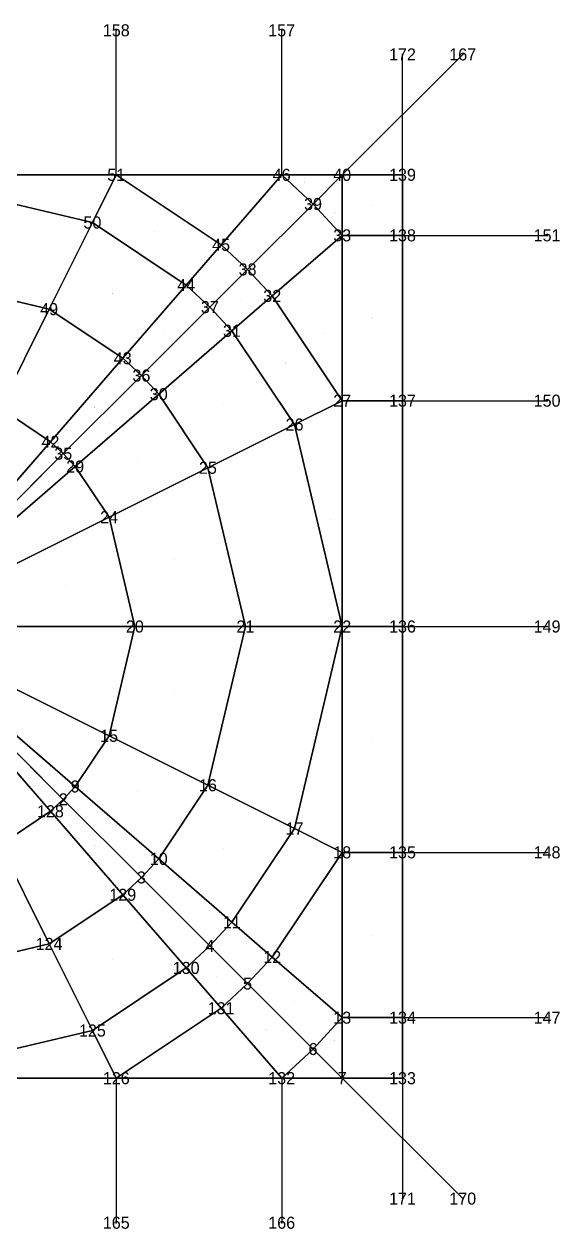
# Model space of a CAD drawing. Extents: x -2.78 to 2.78, y -2.5 to 2.5.
# Drawn here: x 0.56 to 2.78, y -2.5 to 2.5 of the extents above; entities that cross this region are included whole.
import ezdxf
from ezdxf.enums import TextEntityAlignment as Align

# ---------------------------------------------------------------- set-up
doc = ezdxf.new("R2010")
doc.units = 0
doc.header["$MEASUREMENT"] = 0
for name, color, linetype in [('BRANCHE ESTERNO', 7, 'Continuous'), ('BRANCHE INTERNO', 7, 'Continuous'), ('EstradossoFaces', 7, 'Continuous'), ('Faces', 7, 'Continuous'), ('Faces-Index', 7, 'Continuous'), ('NODI-Estradosso', 7, 'Continuous'), ('NODI-Index', 7, 'Continuous'), ('NODO ESTERNO ZMINIMO', 7, 'Continuous'), ('NODO INTRADOSSO INTERNO', 7, 'Continuous')]:
    doc.layers.add(name, color=color, linetype=linetype)

msp = doc.modelspace()

# ---------------------------------------------------------------- linework, layer by layer
at = {"color": 2, "elevation": 0}
msp.add_lwpolyline([(-2.125, -1.875), (-2.125, 1.875), (2.125, 1.875), (2.125, -1.875)], close=True, dxfattribs=at)
at = {"layer": 'BRANCHE ESTERNO'}
for p, q in [((0.9375, 1.875, 1.6238), (0.9375, 2.475, -1.3762)), ((1.6238, 1.875, 0.9375), (1.6238, 2.475, -2.0625)), ((1.875, 1.875, 0), (2.375, 2.375, -3)), ((2.125, 1.875, 0), (2.125, 2.375, -3)), ((2.125, 1.6238, 0.9375), (2.725, 1.6238, 1.0625)), ((2.125, 0.9375, 1.6238), (2.725, 0.9375, 1.7488)), ((2.125, 0, 1.875), (2.725, 0, 2)), ((2.125, -0.9375, 1.6238), (2.725, -0.9375, 1.7488)), ((2.125, -1.6238, 0.9375), (2.725, -1.6238, 1.0625)), ((0.9375, -1.875, 1.6238), (0.9375, -2.475, -1.3762)), ((1.6238, -1.875, 0.9375), (1.6238, -2.475, -2.0625)), ((1.875, -1.875, 0), (2.375, -2.375, -3)), ((2.125, -1.875, 0), (2.125, -2.375, -3))]:
    msp.add_line(p, q, dxfattribs=at)
at = {"layer": 'BRANCHE INTERNO'}
for p, q in [((0.8385, 1.6771, 1.875), (0, 1.875, 1.875)), ((0.9375, 1.875, 1.6238), (0, 1.875, 1.875)), ((0.8385, 1.6771, 1.875), (0.9375, 1.875, 1.6238)), ((1.3724, 1.5847, 1.6238), (0.9375, 1.875, 1.6238)), ((1.6238, 1.875, 0.9375), (0.9375, 1.875, 1.6238)), ((1.3724, 1.5847, 1.6238), (1.6238, 1.875, 0.9375)), ((1.7539, 1.7539, 0.9375), (1.6238, 1.875, 0.9375)), ((1.875, 1.875, 0), (1.6238, 1.875, 0.9375)), ((1.7539, 1.7539, 0.9375), (1.875, 1.875, 0)), ((1.875, 1.6238, 0.9375), (1.875, 1.875, 0)), ((1.875, 1.875, 0), (2.125, 1.875, 0)), ((2.125, 1.6238, 0.9375), (2.125, 1.875, 0)), ((1.4823, 1.4823, 1.6238), (1.7539, 1.7539, 0.9375)), ((1.875, 1.6238, 0.9375), (1.7539, 1.7539, 0.9375)), ((0.6588, 1.3177, 2.2048), (0.8385, 1.6771, 1.875)), ((1.2275, 1.4174, 1.875), (0.8385, 1.6771, 1.875)), ((1.5847, 1.3724, 1.6238), (1.875, 1.6238, 0.9375)), ((1.875, 0.9375, 1.6238), (1.875, 1.6238, 0.9375)), ((1.875, 1.6238, 0.9375), (2.125, 1.6238, 0.9375)), ((2.125, 0.9375, 1.6238), (2.125, 1.6238, 0.9375)), ((1.2275, 1.4174, 1.875), (1.3724, 1.5847, 1.6238)), ((1.4823, 1.4823, 1.6238), (1.3724, 1.5847, 1.6238)), ((0.6588, 1.3177, 2.2048), (0, 1.4732, 2.2048)), ((1.3258, 1.3258, 1.875), (1.4823, 1.4823, 1.6238)), ((1.5847, 1.3724, 1.6238), (1.4823, 1.4823, 1.6238)), ((0.9644, 1.1136, 2.2048), (1.2275, 1.4174, 1.875)), ((1.3258, 1.3258, 1.875), (1.2275, 1.4174, 1.875)), ((1.4174, 1.2275, 1.875), (1.5847, 1.3724, 1.6238)), ((1.875, 0.9375, 1.6238), (1.5847, 1.3724, 1.6238)), ((0.4538, 0.9076, 2.4498), (0.6588, 1.3177, 2.2048)), ((0.9644, 1.1136, 2.2048), (0.6588, 1.3177, 2.2048)), ((1.0417, 1.0417, 2.2048), (1.3258, 1.3258, 1.875)), ((1.4174, 1.2275, 1.875), (1.3258, 1.3258, 1.875)), ((1.1136, 0.9644, 2.2048), (1.4174, 1.2275, 1.875)), ((1.6771, 0.8385, 1.875), (1.4174, 1.2275, 1.875)), ((0.6643, 0.7671, 2.4498), (0.9644, 1.1136, 2.2048)), ((1.0417, 1.0417, 2.2048), (0.9644, 1.1136, 2.2048)), ((0.7175, 0.7175, 2.4498), (1.0417, 1.0417, 2.2048)), ((1.1136, 0.9644, 2.2048), (1.0417, 1.0417, 2.2048)), ((0.7671, 0.6643, 2.4498), (1.1136, 0.9644, 2.2048)), ((1.3177, 0.6588, 2.2048), (1.1136, 0.9644, 2.2048)), ((0.6643, 0.7671, 2.4498), (0.4538, 0.9076, 2.4498)), ((1.6771, 0.8385, 1.875), (1.875, 0.9375, 1.6238)), ((1.875, 0, 1.875), (1.875, 0.9375, 1.6238)), ((1.875, 0.9375, 1.6238), (2.125, 0.9375, 1.6238)), ((2.125, 0, 1.875), (2.125, 0.9375, 1.6238)), ((1.3177, 0.6588, 2.2048), (1.6771, 0.8385, 1.875)), ((1.875, 0, 1.875), (1.6771, 0.8385, 1.875)), ((0.3387, 0.3911, 2.6007), (0.6643, 0.7671, 2.4498)), ((0.7175, 0.7175, 2.4498), (0.6643, 0.7671, 2.4498)), ((0.3658, 0.3658, 2.6007), (0.7175, 0.7175, 2.4498)), ((0.7671, 0.6643, 2.4498), (0.7175, 0.7175, 2.4498)), ((0.3911, 0.3387, 2.6007), (0.7671, 0.6643, 2.4498)), ((0.9076, 0.4538, 2.4498), (0.7671, 0.6643, 2.4498)), ((0.9076, 0.4538, 2.4498), (1.3177, 0.6588, 2.2048)), ((1.4732, 0, 2.2048), (1.3177, 0.6588, 2.2048)), ((0.4627, 0.2313, 2.6007), (0.9076, 0.4538, 2.4498)), ((1.0147, 0, 2.4498), (0.9076, 0.4538, 2.4498)), ((0.5173, 0, 2.6007), (1.0147, 0, 2.4498)), ((0.9076, -0.4538, 2.4498), (1.0147, 0, 2.4498)), ((1.0147, 0, 2.4498), (1.4732, 0, 2.2048)), ((1.3177, -0.6588, 2.2048), (1.4732, 0, 2.2048)), ((1.4732, 0, 2.2048), (1.875, 0, 1.875)), ((1.6771, -0.8385, 1.875), (1.875, 0, 1.875)), ((1.875, -0.9375, 1.6238), (1.875, 0, 1.875)), ((1.875, 0, 1.875), (2.125, 0, 1.875)), ((2.125, -0.9375, 1.6238), (2.125, 0, 1.875)), ((0.4627, -0.2313, 2.6007), (0.9076, -0.4538, 2.4498)), ((0.3911, -0.3387, 2.6007), (0.7671, -0.6643, 2.4498)), ((0.3387, -0.3911, 2.6007), (0.6643, -0.7671, 2.4498)), ((0.3658, -0.3658, 2.6007), (0.7175, -0.7175, 2.4498)), ((0.7671, -0.6643, 2.4498), (0.9076, -0.4538, 2.4498)), ((0.9076, -0.4538, 2.4498), (1.3177, -0.6588, 2.2048)), ((0.7175, -0.7175, 2.4498), (0.7671, -0.6643, 2.4498)), ((0.7671, -0.6643, 2.4498), (1.1136, -0.9644, 2.2048)), ((1.1136, -0.9644, 2.2048), (1.3177, -0.6588, 2.2048)), ((1.3177, -0.6588, 2.2048), (1.6771, -0.8385, 1.875)), ((0.6643, -0.7671, 2.4498), (0.7175, -0.7175, 2.4498)), ((0.7175, -0.7175, 2.4498), (1.0417, -1.0417, 2.2048)), ((0.4538, -0.9076, 2.4498), (0.6643, -0.7671, 2.4498)), ((0.6643, -0.7671, 2.4498), (0.9644, -1.1136, 2.2048)), ((1.4174, -1.2275, 1.875), (1.6771, -0.8385, 1.875)), ((1.6771, -0.8385, 1.875), (1.875, -0.9375, 1.6238)), ((0.4538, -0.9076, 2.4498), (0.6588, -1.3177, 2.2048)), ((1.5847, -1.3724, 1.6238), (1.875, -0.9375, 1.6238)), ((1.875, -1.6238, 0.9375), (1.875, -0.9375, 1.6238)), ((1.875, -0.9375, 1.6238), (2.125, -0.9375, 1.6238)), ((2.125, -1.6238, 0.9375), (2.125, -0.9375, 1.6238)), ((1.0417, -1.0417, 2.2048), (1.1136, -0.9644, 2.2048)), ((1.1136, -0.9644, 2.2048), (1.4174, -1.2275, 1.875)), ((0.9644, -1.1136, 2.2048), (1.0417, -1.0417, 2.2048)), ((1.0417, -1.0417, 2.2048), (1.3258, -1.3258, 1.875)), ((0.6588, -1.3177, 2.2048), (0.9644, -1.1136, 2.2048)), ((0.9644, -1.1136, 2.2048), (1.2275, -1.4174, 1.875)), ((1.3258, -1.3258, 1.875), (1.4174, -1.2275, 1.875)), ((1.4174, -1.2275, 1.875), (1.5847, -1.3724, 1.6238)), ((0, -1.4732, 2.2048), (0.6588, -1.3177, 2.2048)), ((0.6588, -1.3177, 2.2048), (0.8385, -1.6771, 1.875)), ((1.2275, -1.4174, 1.875), (1.3258, -1.3258, 1.875)), ((1.3258, -1.3258, 1.875), (1.4823, -1.4823, 1.6238)), ((1.4823, -1.4823, 1.6238), (1.5847, -1.3724, 1.6238)), ((1.5847, -1.3724, 1.6238), (1.875, -1.6238, 0.9375)), ((0.8385, -1.6771, 1.875), (1.2275, -1.4174, 1.875)), ((1.2275, -1.4174, 1.875), (1.3724, -1.5847, 1.6238)), ((1.3724, -1.5847, 1.6238), (1.4823, -1.4823, 1.6238)), ((1.4823, -1.4823, 1.6238), (1.7539, -1.7539, 0.9375)), ((0.9375, -1.875, 1.6238), (1.3724, -1.5847, 1.6238)), ((1.3724, -1.5847, 1.6238), (1.6238, -1.875, 0.9375)), ((1.7539, -1.7539, 0.9375), (1.875, -1.6238, 0.9375)), ((1.875, -1.875, 0), (1.875, -1.6238, 0.9375)), ((1.875, -1.6238, 0.9375), (2.125, -1.6238, 0.9375)), ((2.125, -1.875, 0), (2.125, -1.6238, 0.9375)), ((0, -1.875, 1.875), (0.8385, -1.6771, 1.875)), ((0.8385, -1.6771, 1.875), (0.9375, -1.875, 1.6238)), ((1.6238, -1.875, 0.9375), (1.7539, -1.7539, 0.9375)), ((1.7539, -1.7539, 0.9375), (1.875, -1.875, 0)), ((0, -1.875, 1.875), (0.9375, -1.875, 1.6238)), ((0.9375, -1.875, 1.6238), (1.6238, -1.875, 0.9375)), ((1.6238, -1.875, 0.9375), (1.875, -1.875, 0)), ((1.875, -1.875, 0), (2.125, -1.875, 0))]:
    msp.add_line(p, q, dxfattribs=at)
at = {"layer": 'EstradossoFaces'}
for points in [[(0.6588, 1.3177, 2.5577), (0, 1.4732, 2.5577), (0, 1.875, 2.2796), (0.8385, 1.6771, 2.2796)], [(0.8385, 1.6771, 2.2796), (0, 1.875, 2.2796), (0, 1.875, 2.2796), (0.9375, 1.875, 2.0779)], [(1.2275, 1.4174, 2.2796), (0.8385, 1.6771, 2.2796), (0.9375, 1.875, 2.0779), (1.3724, 1.5847, 2.0779)], [(1.3724, 1.5847, 2.0779), (0.9375, 1.875, 2.0779), (0.9375, 1.875, 2.0779), (1.6238, 1.875, 1.6)], [(1.4823, 1.4823, 2.0779), (1.3724, 1.5847, 2.0779), (1.6238, 1.875, 1.6), (1.7539, 1.7539, 1.6)], [(1.7539, 1.7539, 1.6), (1.6238, 1.875, 1.6), (1.6238, 1.875, 1.6), (1.875, 1.875, 1.2965)], [(1.875, 1.6238, 1.6), (1.7539, 1.7539, 1.6), (1.875, 1.875, 1.2965), (1.875, 1.6238, 1.6)], [(1.875, 1.6238, 1.6), (2.125, 1.6238, 1.6), (2.125, 1.875, 1.2965), (1.875, 1.875, 1.2965)], [(1.5847, 1.3724, 2.0779), (1.4823, 1.4823, 2.0779), (1.7539, 1.7539, 1.6), (1.875, 1.6238, 1.6)], [(0.9644, 1.1136, 2.5577), (0.6588, 1.3177, 2.5577), (0.8385, 1.6771, 2.2796), (1.2275, 1.4174, 2.2796)], [(1.875, 0.9375, 2.0779), (1.5847, 1.3724, 2.0779), (1.875, 1.6238, 1.6), (1.875, 0.9375, 2.0779)], [(1.875, 0.9375, 2.0779), (2.125, 0.9375, 2.0779), (2.125, 1.6238, 1.6), (1.875, 1.6238, 1.6)], [(1.3258, 1.3258, 2.2796), (1.2275, 1.4174, 2.2796), (1.3724, 1.5847, 2.0779), (1.4823, 1.4823, 2.0779)], [(0.4538, 0.9076, 2.7717), (0, 1.0147, 2.7717), (0, 1.4732, 2.5577), (0.6588, 1.3177, 2.5577)], [(1.4174, 1.2275, 2.2796), (1.3258, 1.3258, 2.2796), (1.4823, 1.4823, 2.0779), (1.5847, 1.3724, 2.0779)], [(1.0417, 1.0417, 2.5577), (0.9644, 1.1136, 2.5577), (1.2275, 1.4174, 2.2796), (1.3258, 1.3258, 2.2796)], [(1.6771, 0.8385, 2.2796), (1.4174, 1.2275, 2.2796), (1.5847, 1.3724, 2.0779), (1.875, 0.9375, 2.0779)], [(0.6643, 0.7671, 2.7717), (0.4538, 0.9076, 2.7717), (0.6588, 1.3177, 2.5577), (0.9644, 1.1136, 2.5577)], [(1.1136, 0.9644, 2.5577), (1.0417, 1.0417, 2.5577), (1.3258, 1.3258, 2.2796), (1.4174, 1.2275, 2.2796)], [(1.3177, 0.6588, 2.5577), (1.1136, 0.9644, 2.5577), (1.4174, 1.2275, 2.2796), (1.6771, 0.8385, 2.2796)], [(0.7175, 0.7175, 2.7717), (0.6643, 0.7671, 2.7717), (0.9644, 1.1136, 2.5577), (1.0417, 1.0417, 2.5577)], [(0.7671, 0.6643, 2.7717), (0.7175, 0.7175, 2.7717), (1.0417, 1.0417, 2.5577), (1.1136, 0.9644, 2.5577)], [(0.9076, 0.4538, 2.7717), (0.7671, 0.6643, 2.7717), (1.1136, 0.9644, 2.5577), (1.3177, 0.6588, 2.5577)], [(0.3387, 0.3911, 2.906), (0.2313, 0.4627, 2.906), (0.4538, 0.9076, 2.7717), (0.6643, 0.7671, 2.7717)], [(1.875, 0, 2.2796), (1.6771, 0.8385, 2.2796), (1.875, 0.9375, 2.0779), (1.875, 0, 2.2796)], [(1.875, 0, 2.2796), (2.125, 0, 2.2796), (2.125, 0.9375, 2.0779), (1.875, 0.9375, 2.0779)], [(1.4732, 0, 2.5577), (1.3177, 0.6588, 2.5577), (1.6771, 0.8385, 2.2796), (1.875, 0, 2.2796)], [(0.3658, 0.3658, 2.906), (0.3387, 0.3911, 2.906), (0.6643, 0.7671, 2.7717), (0.7175, 0.7175, 2.7717)], [(0.3911, 0.3387, 2.906), (0.3658, 0.3658, 2.906), (0.7175, 0.7175, 2.7717), (0.7671, 0.6643, 2.7717)], [(0.4627, 0.2313, 2.906), (0.3911, 0.3387, 2.906), (0.7671, 0.6643, 2.7717), (0.9076, 0.4538, 2.7717)], [(1.0147, 0, 2.7717), (0.9076, 0.4538, 2.7717), (1.3177, 0.6588, 2.5577), (1.4732, 0, 2.5577)], [(0.5173, 0, 2.906), (0.4627, 0.2313, 2.906), (0.9076, 0.4538, 2.7717), (1.0147, 0, 2.7717)], [(0.4627, -0.2313, 2.906), (0.5173, 0, 2.906), (1.0147, 0, 2.7717), (0.9076, -0.4538, 2.7717)], [(0.9076, -0.4538, 2.7717), (1.0147, 0, 2.7717), (1.4732, 0, 2.5577), (1.3177, -0.6588, 2.5577)], [(1.3177, -0.6588, 2.5577), (1.4732, 0, 2.5577), (1.875, 0, 2.2796), (1.6771, -0.8385, 2.2796)], [(1.6771, -0.8385, 2.2796), (1.875, 0, 2.2796), (1.875, 0, 2.2796), (1.875, -0.9375, 2.0779)], [(1.875, -0.9375, 2.0779), (2.125, -0.9375, 2.0779), (2.125, 0, 2.2796), (1.875, 0, 2.2796)], [(0.3911, -0.3387, 2.906), (0.4627, -0.2313, 2.906), (0.9076, -0.4538, 2.7717), (0.7671, -0.6643, 2.7717)], [(0.3658, -0.3658, 2.906), (0.3911, -0.3387, 2.906), (0.7671, -0.6643, 2.7717), (0.7175, -0.7175, 2.7717)], [(0.2313, -0.4627, 2.906), (0.3387, -0.3911, 2.906), (0.6643, -0.7671, 2.7717), (0.4538, -0.9076, 2.7717)], [(0.3387, -0.3911, 2.906), (0.3658, -0.3658, 2.906), (0.7175, -0.7175, 2.7717), (0.6643, -0.7671, 2.7717)], [(0.7671, -0.6643, 2.7717), (0.9076, -0.4538, 2.7717), (1.3177, -0.6588, 2.5577), (1.1136, -0.9644, 2.5577)], [(0.7175, -0.7175, 2.7717), (0.7671, -0.6643, 2.7717), (1.1136, -0.9644, 2.5577), (1.0417, -1.0417, 2.5577)], [(1.1136, -0.9644, 2.5577), (1.3177, -0.6588, 2.5577), (1.6771, -0.8385, 2.2796), (1.4174, -1.2275, 2.2796)], [(0.6643, -0.7671, 2.7717), (0.7175, -0.7175, 2.7717), (1.0417, -1.0417, 2.5577), (0.9644, -1.1136, 2.5577)], [(0.4538, -0.9076, 2.7717), (0.6643, -0.7671, 2.7717), (0.9644, -1.1136, 2.5577), (0.6588, -1.3177, 2.5577)], [(1.4174, -1.2275, 2.2796), (1.6771, -0.8385, 2.2796), (1.875, -0.9375, 2.0779), (1.5847, -1.3724, 2.0779)], [(0, -1.0147, 2.7717), (0.4538, -0.9076, 2.7717), (0.6588, -1.3177, 2.5577), (0, -1.4732, 2.5577)], [(1.5847, -1.3724, 2.0779), (1.875, -0.9375, 2.0779), (1.875, -0.9375, 2.0779), (1.875, -1.6238, 1.6)], [(1.875, -1.6238, 1.6), (2.125, -1.6238, 1.6), (2.125, -0.9375, 2.0779), (1.875, -0.9375, 2.0779)], [(1.0417, -1.0417, 2.5577), (1.1136, -0.9644, 2.5577), (1.4174, -1.2275, 2.2796), (1.3258, -1.3258, 2.2796)], [(0.9644, -1.1136, 2.5577), (1.0417, -1.0417, 2.5577), (1.3258, -1.3258, 2.2796), (1.2275, -1.4174, 2.2796)], [(0.6588, -1.3177, 2.5577), (0.9644, -1.1136, 2.5577), (1.2275, -1.4174, 2.2796), (0.8385, -1.6771, 2.2796)], [(1.3258, -1.3258, 2.2796), (1.4174, -1.2275, 2.2796), (1.5847, -1.3724, 2.0779), (1.4823, -1.4823, 2.0779)], [(0, -1.4732, 2.5577), (0.6588, -1.3177, 2.5577), (0.8385, -1.6771, 2.2796), (0, -1.875, 2.2796)], [(1.2275, -1.4174, 2.2796), (1.3258, -1.3258, 2.2796), (1.4823, -1.4823, 2.0779), (1.3724, -1.5847, 2.0779)], [(1.4823, -1.4823, 2.0779), (1.5847, -1.3724, 2.0779), (1.875, -1.6238, 1.6), (1.7539, -1.7539, 1.6)], [(0.8385, -1.6771, 2.2796), (1.2275, -1.4174, 2.2796), (1.3724, -1.5847, 2.0779), (0.9375, -1.875, 2.0779)], [(1.3724, -1.5847, 2.0779), (1.4823, -1.4823, 2.0779), (1.7539, -1.7539, 1.6), (1.6238, -1.875, 1.6)], [(0.9375, -1.875, 2.0779), (1.3724, -1.5847, 2.0779), (1.6238, -1.875, 1.6), (0.9375, -1.875, 2.0779)], [(1.7539, -1.7539, 1.6), (1.875, -1.6238, 1.6), (1.875, -1.6238, 1.6), (1.875, -1.875, 1.2965)], [(1.875, -1.875, 1.2965), (2.125, -1.875, 1.2965), (2.125, -1.6238, 1.6), (1.875, -1.6238, 1.6)], [(0, -1.875, 2.2796), (0.8385, -1.6771, 2.2796), (0.9375, -1.875, 2.0779), (0, -1.875, 2.2796)], [(1.6238, -1.875, 1.6), (1.7539, -1.7539, 1.6), (1.875, -1.875, 1.2965), (1.6238, -1.875, 1.6)]]:
    msp.add_3dface(points, dxfattribs=at)
at = {"layer": 'Faces'}
for points in [[(0.6588, 1.3177, 2.2048), (0, 1.4732, 2.2048), (0, 1.875, 1.875), (0.8385, 1.6771, 1.875)], [(0.8385, 1.6771, 1.875), (0, 1.875, 1.875), (0, 1.875, 1.875), (0.9375, 1.875, 1.6238)], [(1.2275, 1.4174, 1.875), (0.8385, 1.6771, 1.875), (0.9375, 1.875, 1.6238), (1.3724, 1.5847, 1.6238)], [(1.3724, 1.5847, 1.6238), (0.9375, 1.875, 1.6238), (0.9375, 1.875, 1.6238), (1.6238, 1.875, 0.9375)], [(1.4823, 1.4823, 1.6238), (1.3724, 1.5847, 1.6238), (1.6238, 1.875, 0.9375), (1.7539, 1.7539, 0.9375)], [(1.7539, 1.7539, 0.9375), (1.6238, 1.875, 0.9375), (1.6238, 1.875, 0.9375), (1.875, 1.875, 0)], [(1.875, 1.6238, 0.9375), (1.7539, 1.7539, 0.9375), (1.875, 1.875, 0), (1.875, 1.6238, 0.9375)], [(1.875, 1.6238, 0.9375), (2.125, 1.6238, 0.9375), (2.125, 1.875, 0), (1.875, 1.875, 0)], [(1.5847, 1.3724, 1.6238), (1.4823, 1.4823, 1.6238), (1.7539, 1.7539, 0.9375), (1.875, 1.6238, 0.9375)], [(0.9644, 1.1136, 2.2048), (0.6588, 1.3177, 2.2048), (0.8385, 1.6771, 1.875), (1.2275, 1.4174, 1.875)], [(1.875, 0.9375, 1.6238), (1.5847, 1.3724, 1.6238), (1.875, 1.6238, 0.9375), (1.875, 0.9375, 1.6238)], [(1.875, 0.9375, 1.6238), (2.125, 0.9375, 1.6238), (2.125, 1.6238, 0.9375), (1.875, 1.6238, 0.9375)], [(1.3258, 1.3258, 1.875), (1.2275, 1.4174, 1.875), (1.3724, 1.5847, 1.6238), (1.4823, 1.4823, 1.6238)], [(0.4538, 0.9076, 2.4498), (0, 1.0147, 2.4498), (0, 1.4732, 2.2048), (0.6588, 1.3177, 2.2048)], [(1.4174, 1.2275, 1.875), (1.3258, 1.3258, 1.875), (1.4823, 1.4823, 1.6238), (1.5847, 1.3724, 1.6238)], [(1.0417, 1.0417, 2.2048), (0.9644, 1.1136, 2.2048), (1.2275, 1.4174, 1.875), (1.3258, 1.3258, 1.875)], [(1.6771, 0.8385, 1.875), (1.4174, 1.2275, 1.875), (1.5847, 1.3724, 1.6238), (1.875, 0.9375, 1.6238)], [(0.6643, 0.7671, 2.4498), (0.4538, 0.9076, 2.4498), (0.6588, 1.3177, 2.2048), (0.9644, 1.1136, 2.2048)], [(1.1136, 0.9644, 2.2048), (1.0417, 1.0417, 2.2048), (1.3258, 1.3258, 1.875), (1.4174, 1.2275, 1.875)], [(1.3177, 0.6588, 2.2048), (1.1136, 0.9644, 2.2048), (1.4174, 1.2275, 1.875), (1.6771, 0.8385, 1.875)], [(0.7175, 0.7175, 2.4498), (0.6643, 0.7671, 2.4498), (0.9644, 1.1136, 2.2048), (1.0417, 1.0417, 2.2048)], [(0.7671, 0.6643, 2.4498), (0.7175, 0.7175, 2.4498), (1.0417, 1.0417, 2.2048), (1.1136, 0.9644, 2.2048)], [(0.9076, 0.4538, 2.4498), (0.7671, 0.6643, 2.4498), (1.1136, 0.9644, 2.2048), (1.3177, 0.6588, 2.2048)], [(0.3387, 0.3911, 2.6007), (0.2313, 0.4627, 2.6007), (0.4538, 0.9076, 2.4498), (0.6643, 0.7671, 2.4498)], [(1.875, 0, 1.875), (1.6771, 0.8385, 1.875), (1.875, 0.9375, 1.6238), (1.875, 0, 1.875)], [(1.875, 0, 1.875), (2.125, 0, 1.875), (2.125, 0.9375, 1.6238), (1.875, 0.9375, 1.6238)], [(1.4732, 0, 2.2048), (1.3177, 0.6588, 2.2048), (1.6771, 0.8385, 1.875), (1.875, 0, 1.875)], [(0.3658, 0.3658, 2.6007), (0.3387, 0.3911, 2.6007), (0.6643, 0.7671, 2.4498), (0.7175, 0.7175, 2.4498)], [(0.3911, 0.3387, 2.6007), (0.3658, 0.3658, 2.6007), (0.7175, 0.7175, 2.4498), (0.7671, 0.6643, 2.4498)], [(0.4627, 0.2313, 2.6007), (0.3911, 0.3387, 2.6007), (0.7671, 0.6643, 2.4498), (0.9076, 0.4538, 2.4498)], [(1.0147, 0, 2.4498), (0.9076, 0.4538, 2.4498), (1.3177, 0.6588, 2.2048), (1.4732, 0, 2.2048)], [(0.5173, 0, 2.6007), (0.4627, 0.2313, 2.6007), (0.9076, 0.4538, 2.4498), (1.0147, 0, 2.4498)], [(0.4627, -0.2313, 2.6007), (0.5173, 0, 2.6007), (1.0147, 0, 2.4498), (0.9076, -0.4538, 2.4498)], [(0.9076, -0.4538, 2.4498), (1.0147, 0, 2.4498), (1.4732, 0, 2.2048), (1.3177, -0.6588, 2.2048)], [(1.3177, -0.6588, 2.2048), (1.4732, 0, 2.2048), (1.875, 0, 1.875), (1.6771, -0.8385, 1.875)], [(1.6771, -0.8385, 1.875), (1.875, 0, 1.875), (1.875, 0, 1.875), (1.875, -0.9375, 1.6238)], [(1.875, -0.9375, 1.6238), (2.125, -0.9375, 1.6238), (2.125, 0, 1.875), (1.875, 0, 1.875)], [(0.3911, -0.3387, 2.6007), (0.4627, -0.2313, 2.6007), (0.9076, -0.4538, 2.4498), (0.7671, -0.6643, 2.4498)], [(0.3658, -0.3658, 2.6007), (0.3911, -0.3387, 2.6007), (0.7671, -0.6643, 2.4498), (0.7175, -0.7175, 2.4498)], [(0.2313, -0.4627, 2.6007), (0.3387, -0.3911, 2.6007), (0.6643, -0.7671, 2.4498), (0.4538, -0.9076, 2.4498)], [(0.3387, -0.3911, 2.6007), (0.3658, -0.3658, 2.6007), (0.7175, -0.7175, 2.4498), (0.6643, -0.7671, 2.4498)], [(0.7671, -0.6643, 2.4498), (0.9076, -0.4538, 2.4498), (1.3177, -0.6588, 2.2048), (1.1136, -0.9644, 2.2048)], [(0.7175, -0.7175, 2.4498), (0.7671, -0.6643, 2.4498), (1.1136, -0.9644, 2.2048), (1.0417, -1.0417, 2.2048)], [(1.1136, -0.9644, 2.2048), (1.3177, -0.6588, 2.2048), (1.6771, -0.8385, 1.875), (1.4174, -1.2275, 1.875)], [(0.6643, -0.7671, 2.4498), (0.7175, -0.7175, 2.4498), (1.0417, -1.0417, 2.2048), (0.9644, -1.1136, 2.2048)], [(0.4538, -0.9076, 2.4498), (0.6643, -0.7671, 2.4498), (0.9644, -1.1136, 2.2048), (0.6588, -1.3177, 2.2048)], [(1.4174, -1.2275, 1.875), (1.6771, -0.8385, 1.875), (1.875, -0.9375, 1.6238), (1.5847, -1.3724, 1.6238)], [(0, -1.0147, 2.4498), (0.4538, -0.9076, 2.4498), (0.6588, -1.3177, 2.2048), (0, -1.4732, 2.2048)], [(1.5847, -1.3724, 1.6238), (1.875, -0.9375, 1.6238), (1.875, -0.9375, 1.6238), (1.875, -1.6238, 0.9375)], [(1.875, -1.6238, 0.9375), (2.125, -1.6238, 0.9375), (2.125, -0.9375, 1.6238), (1.875, -0.9375, 1.6238)], [(1.0417, -1.0417, 2.2048), (1.1136, -0.9644, 2.2048), (1.4174, -1.2275, 1.875), (1.3258, -1.3258, 1.875)], [(0.9644, -1.1136, 2.2048), (1.0417, -1.0417, 2.2048), (1.3258, -1.3258, 1.875), (1.2275, -1.4174, 1.875)], [(0.6588, -1.3177, 2.2048), (0.9644, -1.1136, 2.2048), (1.2275, -1.4174, 1.875), (0.8385, -1.6771, 1.875)], [(1.3258, -1.3258, 1.875), (1.4174, -1.2275, 1.875), (1.5847, -1.3724, 1.6238), (1.4823, -1.4823, 1.6238)], [(0, -1.4732, 2.2048), (0.6588, -1.3177, 2.2048), (0.8385, -1.6771, 1.875), (0, -1.875, 1.875)], [(1.2275, -1.4174, 1.875), (1.3258, -1.3258, 1.875), (1.4823, -1.4823, 1.6238), (1.3724, -1.5847, 1.6238)], [(1.4823, -1.4823, 1.6238), (1.5847, -1.3724, 1.6238), (1.875, -1.6238, 0.9375), (1.7539, -1.7539, 0.9375)], [(0.8385, -1.6771, 1.875), (1.2275, -1.4174, 1.875), (1.3724, -1.5847, 1.6238), (0.9375, -1.875, 1.6238)], [(1.3724, -1.5847, 1.6238), (1.4823, -1.4823, 1.6238), (1.7539, -1.7539, 0.9375), (1.6238, -1.875, 0.9375)], [(0.9375, -1.875, 1.6238), (1.3724, -1.5847, 1.6238), (1.6238, -1.875, 0.9375), (0.9375, -1.875, 1.6238)], [(1.7539, -1.7539, 0.9375), (1.875, -1.6238, 0.9375), (1.875, -1.6238, 0.9375), (1.875, -1.875, 0)], [(1.875, -1.875, 0), (2.125, -1.875, 0), (2.125, -1.6238, 0.9375), (1.875, -1.6238, 0.9375)], [(0, -1.875, 1.875), (0.8385, -1.6771, 1.875), (0.9375, -1.875, 1.6238), (0, -1.875, 1.875)], [(1.6238, -1.875, 0.9375), (1.7539, -1.7539, 0.9375), (1.875, -1.875, 0), (1.6238, -1.875, 0.9375)]]:
    msp.add_3dface(points, dxfattribs=at)
at = {"layer": 'NODI-Estradosso'}
for p in [(0.9375, 2.475, 1.6238), (1.6238, 2.475, 0.9375), (2.125, 2.375, 3), (2.375, 2.375, 3), (0.9375, 1.875, 2.0779), (1.6238, 1.875, 1.6), (1.875, 1.875, 1.2965), (2.125, 1.875, 1.2965), (1.7539, 1.7539, 1.6), (0.8385, 1.6771, 2.2796), (1.875, 1.6238, 1.6), (2.125, 1.6238, 1.6), (2.725, 1.6238, 1.6), (1.3724, 1.5847, 2.0779), (1.4823, 1.4823, 2.0779), (1.2275, 1.4174, 2.2796), (1.5847, 1.3724, 2.0779), (0.6588, 1.3177, 2.5577), (1.3258, 1.3258, 2.2796), (1.4174, 1.2275, 2.2796), (0.9644, 1.1136, 2.5577), (1.0417, 1.0417, 2.5577), (1.1136, 0.9644, 2.5577), (1.875, 0.9375, 2.0779), (2.125, 0.9375, 2.0779), (2.725, 0.9375, 2.0779), (1.6771, 0.8385, 2.2796), (0.6643, 0.7671, 2.7717), (0.7175, 0.7175, 2.7717), (0.7671, 0.6643, 2.7717), (1.3177, 0.6588, 2.5577), (0.9076, 0.4538, 2.7717), (1.0147, 0, 2.7717), (1.4732, 0, 2.5577), (1.875, 0, 2.2796), (2.125, 0, 2.2796), (2.725, 0, 2.2796), (0.9076, -0.4538, 2.7717), (0.7671, -0.6643, 2.7717), (0.7175, -0.7175, 2.7717), (0.6643, -0.7671, 2.7717), (1.6771, -0.8385, 2.2796), (1.875, -0.9375, 2.0779), (2.125, -0.9375, 2.0779), (2.725, -0.9375, 2.0779), (1.1136, -0.9644, 2.5577), (1.0417, -1.0417, 2.5577), (0.9644, -1.1136, 2.5577), (1.4174, -1.2275, 2.2796), (0.6588, -1.3177, 2.5577), (1.3258, -1.3258, 2.2796), (1.5847, -1.3724, 2.0779), (1.2275, -1.4174, 2.2796), (1.4823, -1.4823, 2.0779), (1.3724, -1.5847, 2.0779), (1.875, -1.6238, 1.6), (2.125, -1.6238, 1.6), (2.725, -1.6238, 1.6), (0.8385, -1.6771, 2.2796), (1.7539, -1.7539, 1.6), (0.9375, -1.875, 2.0779), (1.6238, -1.875, 1.6), (1.875, -1.875, 1.2965), (2.125, -1.875, 1.2965), (2.125, -2.375, 3), (2.375, -2.375, 3), (0.9375, -2.475, 1.6238), (1.6238, -2.475, 0.9375)]:
    msp.add_point(p, dxfattribs=at)
at = {"layer": 'NODI-Estradosso', "color": 1}
msp.add_point((1.3177, -0.6588, 2.5577), dxfattribs=at)
at = {"layer": 'NODO ESTERNO ZMINIMO'}
for p in [(0.9375, 2.475, -1.3762), (1.6238, 2.475, -2.0625), (2.125, 2.375, -3), (2.375, 2.375, -3), (2.725, 1.6238, 1.0625), (2.725, 0.9375, 1.7488), (2.725, 0, 2), (2.725, -0.9375, 1.7488), (2.725, -1.6238, 1.0625), (2.125, -2.375, -3), (2.375, -2.375, -3), (0.9375, -2.475, -1.3762), (1.6238, -2.475, -2.0625)]:
    msp.add_point(p, dxfattribs=at)
at = {"layer": 'NODO INTRADOSSO INTERNO'}
for p in [(0.9375, 1.875, 1.6238), (1.6238, 1.875, 0.9375), (1.875, 1.875, 0), (2.125, 1.875, 0), (1.7539, 1.7539, 0.9375), (0.8385, 1.6771, 1.875), (1.875, 1.6238, 0.9375), (2.125, 1.6238, 0.9375), (1.3724, 1.5847, 1.6238), (1.4823, 1.4823, 1.6238), (1.2275, 1.4174, 1.875), (1.5847, 1.3724, 1.6238), (0.6588, 1.3177, 2.2048), (1.3258, 1.3258, 1.875), (1.4174, 1.2275, 1.875), (0.9644, 1.1136, 2.2048), (1.0417, 1.0417, 2.2048), (1.1136, 0.9644, 2.2048), (1.875, 0.9375, 1.6238), (2.125, 0.9375, 1.6238), (1.6771, 0.8385, 1.875), (0.6643, 0.7671, 2.4498), (0.7175, 0.7175, 2.4498), (0.7671, 0.6643, 2.4498), (1.3177, 0.6588, 2.2048), (0.9076, 0.4538, 2.4498), (1.0147, 0, 2.4498), (1.4732, 0, 2.2048), (1.875, 0, 1.875), (2.125, 0, 1.875), (0.9076, -0.4538, 2.4498), (0.7671, -0.6643, 2.4498), (0.7175, -0.7175, 2.4498), (0.6643, -0.7671, 2.4498), (1.6771, -0.8385, 1.875), (1.875, -0.9375, 1.6238), (2.125, -0.9375, 1.6238), (1.1136, -0.9644, 2.2048), (1.0417, -1.0417, 2.2048), (0.9644, -1.1136, 2.2048), (1.4174, -1.2275, 1.875), (0.6588, -1.3177, 2.2048), (1.3258, -1.3258, 1.875), (1.5847, -1.3724, 1.6238), (1.2275, -1.4174, 1.875), (1.4823, -1.4823, 1.6238), (1.3724, -1.5847, 1.6238), (1.875, -1.6238, 0.9375), (2.125, -1.6238, 0.9375), (0.8385, -1.6771, 1.875), (1.7539, -1.7539, 0.9375), (0.9375, -1.875, 1.6238), (1.6238, -1.875, 0.9375), (1.875, -1.875, 0), (2.125, -1.875, 0)]:
    msp.add_point(p, dxfattribs=at)
at = {"layer": 'NODO INTRADOSSO INTERNO', "color": 1}
msp.add_point((1.3177, -0.6588, 2.2048), dxfattribs=at)

# ---------------------------------------------------------------- texts
at = {"layer": 'Faces-Index'}
for s, p in [('48', (1.2178, 1.8024, 1.4522)), ('42', (1.7191, 1.8447, 0.7031)), ('35', (1.8447, 1.7191, 0.7031)), ('149', (2, 1.7494, 0.4688)), ('41', (1.5581, 1.674, 1.2806)), ('47', (1.094, 1.6385, 1.7494)), ('34', (1.674, 1.5581, 1.2806)), ('40', (1.352, 1.4525, 1.7494)), ('46', (0.9223, 1.3814, 2.0399)), ('33', (1.4525, 1.352, 1.7494)), ('148', (2, 1.2806, 1.2806)), ('39', (1.1399, 1.2246, 2.0399)), ('28', (1.8024, 1.2178, 1.4522)), ('32', (1.2246, 1.1399, 2.0399)), ('27', (1.6385, 1.094, 1.7494)), ('45', (0.6853, 1.0265, 2.3273)), ('38', (0.847, 0.91, 2.3273)), ('26', (1.3814, 0.9223, 2.0399)), ('31', (0.91, 0.847, 2.3273)), ('25', (1.0265, 0.6853, 2.3273)), ('30', (0.5604, 0.5216, 2.5253)), ('147', (2, 0.4687, 1.7494)), ('24', (0.6321, 0.422, 2.5253)), ('22', (1.8255, 0.444, 1.8122)), ('21', (1.5857, 0.3743, 2.0399)), ('20', (1.1783, 0.2782, 2.3273)), ('19', (0.7256, 0.1713, 2.5253)), ('14', (0.7256, -0.1713, 2.5253)), ('15', (1.1783, -0.2782, 2.3273)), ('16', (1.5857, -0.3743, 2.0399)), ('8', (0.6321, -0.422, 2.5253)), ('17', (1.8255, -0.444, 1.8122)), ('146', (2, -0.4688, 1.7494)), ('1', (0.5604, -0.5216, 2.5253)), ('9', (1.0265, -0.6853, 2.3273)), ('2', (0.91, -0.847, 2.3273)), ('139', (0.847, -0.91, 2.3273)), ('10', (1.3814, -0.9223, 2.0399)), ('133', (0.6853, -1.0265, 2.3273)), ('11', (1.6385, -1.094, 1.7494)), ('3', (1.2246, -1.1399, 2.0399)), ('140', (1.1399, -1.2246, 2.0399)), ('12', (1.8024, -1.2178, 1.4522)), ('145', (2, -1.2806, 1.2806)), ('134', (0.9223, -1.3814, 2.0399)), ('4', (1.4525, -1.352, 1.7494)), ('141', (1.352, -1.4525, 1.7494)), ('5', (1.674, -1.5581, 1.2806)), ('135', (1.094, -1.6385, 1.7494)), ('142', (1.5581, -1.674, 1.2806)), ('6', (1.8447, -1.7191, 0.7031)), ('144', (2, -1.7494, 0.4688)), ('136', (1.2178, -1.8024, 1.4522)), ('143', (1.7191, -1.8447, 0.7031))]:
    msp.add_text(s, height=0.002, dxfattribs=at).set_placement(p, align=Align.MIDDLE_CENTER)
at = {"layer": 'NODI-Index'}
for s, p in [('158', (0.9375, 2.475, -1.3762)), ('157', (1.6238, 2.475, -2.0625)), ('172', (2.125, 2.375, -3)), ('167', (2.375, 2.375, -3)), ('46', (1.6238, 1.875, 0.9375)), ('40', (1.875, 1.875, 0)), ('139', (2.125, 1.875, 0)), ('51', (0.9375, 1.875, 1.6238)), ('39', (1.7539, 1.7539, 0.9375)), ('50', (0.8385, 1.6771, 1.875)), ('45', (1.3724, 1.5847, 1.6238)), ('33', (1.875, 1.6238, 0.9375)), ('138', (2.125, 1.6238, 0.9375)), ('151', (2.725, 1.6238, 1.0625)), ('38', (1.4823, 1.4823, 1.6238)), ('44', (1.2275, 1.4174, 1.875)), ('37', (1.3258, 1.3258, 1.875)), ('32', (1.5847, 1.3724, 1.6238)), ('49', (0.6588, 1.3177, 2.2048)), ('31', (1.4174, 1.2275, 1.875)), ('43', (0.9644, 1.1136, 2.2048)), ('36', (1.0417, 1.0417, 2.2048)), ('30', (1.1136, 0.9644, 2.2048)), ('27', (1.875, 0.9375, 1.6238)), ('137', (2.125, 0.9375, 1.6238)), ('150', (2.725, 0.9375, 1.7488)), ('26', (1.6771, 0.8385, 1.875)), ('42', (0.6643, 0.7671, 2.4498)), ('35', (0.7175, 0.7175, 2.4498)), ('29', (0.7671, 0.6643, 2.4498)), ('25', (1.3177, 0.6588, 2.2048)), ('24', (0.9076, 0.4538, 2.4498)), ('20', (1.0147, 0, 2.4498)), ('21', (1.4732, 0, 2.2048)), ('22', (1.875, 0, 1.875)), ('136', (2.125, 0, 1.875)), ('149', (2.725, 0, 2)), ('15', (0.9076, -0.4538, 2.4498)), ('9', (0.7671, -0.6643, 2.4498)), ('2', (0.7175, -0.7175, 2.4498)), ('128', (0.6643, -0.7671, 2.4498)), ('17', (1.6771, -0.8385, 1.875)), ('10', (1.1136, -0.9644, 2.2048)), ('18', (1.875, -0.9375, 1.6238)), ('135', (2.125, -0.9375, 1.6238)), ('148', (2.725, -0.9375, 1.7488)), ('3', (1.0417, -1.0417, 2.2048)), ('129', (0.9644, -1.1136, 2.2048)), ('11', (1.4174, -1.2275, 1.875)), ('124', (0.6588, -1.3177, 2.2048)), ('4', (1.3258, -1.3258, 1.875)), ('12', (1.5847, -1.3724, 1.6238)), ('130', (1.2275, -1.4174, 1.875)), ('5', (1.4823, -1.4823, 1.6238)), ('131', (1.3724, -1.5847, 1.6238)), ('13', (1.875, -1.6238, 0.9375)), ('134', (2.125, -1.6238, 0.9375)), ('147', (2.725, -1.6238, 1.0625)), ('125', (0.8385, -1.6771, 1.875)), ('6', (1.7539, -1.7539, 0.9375)), ('126', (0.9375, -1.875, 1.6238)), ('132', (1.6238, -1.875, 0.9375)), ('7', (1.875, -1.875, 0)), ('133', (2.125, -1.875, 0)), ('171', (2.125, -2.375, -3)), ('170', (2.375, -2.375, -3)), ('165', (0.9375, -2.475, -1.3762)), ('166', (1.6238, -2.475, -2.0625))]:
    msp.add_text(s, height=0.05, dxfattribs=at).set_placement(p, align=Align.MIDDLE_CENTER)
at = {"layer": 'NODI-Index', "color": 1}
msp.add_text('16', height=0.05, dxfattribs=at).set_placement((1.3177, -0.6588, 2.2048), align=Align.MIDDLE_CENTER)

doc.saveas('drawing.dxf')
